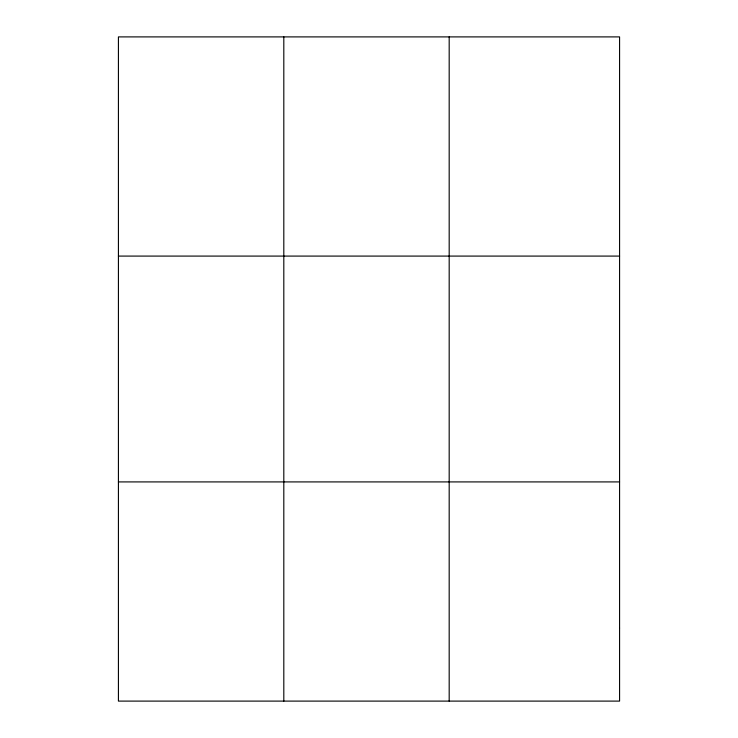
<?xml version="1.0" encoding="UTF-8"?>
<svg xmlns="http://www.w3.org/2000/svg" width="738" height="738" viewBox="0 0 738 738"><rect width="100%" height="100%" fill="white"/><g stroke="black" fill="none" stroke-linecap="round" stroke-linejoin="round"><path stroke-width="1.11" d="M283.807 36.9L283.807 701.1M449.184 36.9L449.184 701.1M118.421 256.086L619.579 256.086M118.421 481.914L619.579 481.914M619.579 628.038L619.579 701.1L118.421 701.1L118.421 36.9L619.579 36.9L619.579 628.038"/></g></svg>
